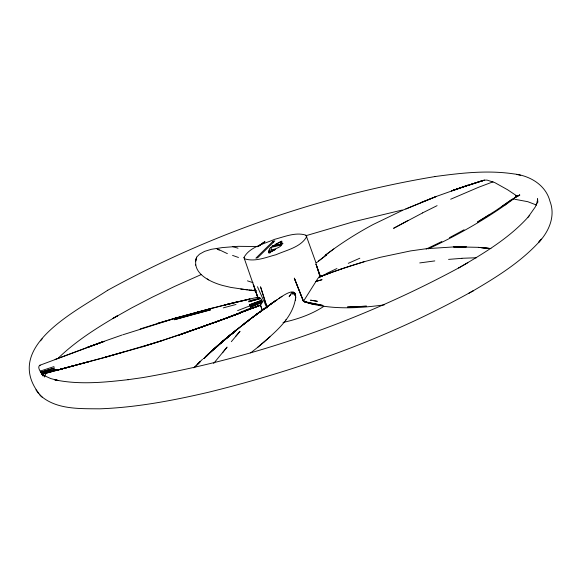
<?xml version="1.0" encoding="UTF-8"?>
<svg xmlns="http://www.w3.org/2000/svg" width="581" height="581" viewBox="0 0 581 581"><rect width="100%" height="100%" fill="white"/><g stroke="black" fill="none" stroke-linecap="round" stroke-linejoin="round"><path stroke-width="0.87" d="M293.87 294.422L293.971 292.693M295.504 300.377L295.714 296.862C293.303 318.969 273.237 333.668 257.71 347.307L250.68 352.878M196.051 260.027L196.806 256.94L199.494 254.195L204.57 251.377L211.404 249.293L222.37 247.586L238.065 246.329L258.167 246.533L257.572 246.722M247.324 289.868L230.846 287.413L222.944 285.547C210.453 282.221 190.967 273.172 196.654 257.23M42.202 374.237L42.573 373.895M195.543 261.559L196.189 258.567L196.371 259.395M257.216 297.378L257.724 297.232L253.28 284.24L257.797 297.399L243.962 257.506C249.721 246.802 264.137 243.976 274.595 239.328C284.617 236.75 295.714 231.841 306.027 235.196L315.97 262.765M306.761 236.503C300.994 247.215 286.578 250.041 276.128 254.689C266.098 257.267 255.008 262.169 244.688 258.821L243.962 257.506M44.367 377.033L45.761 374.019M294.887 295.402C295.199 286.012 278.829 298.467 275.982 300.675M309.557 303.297L303.478 301.248L317.727 278.677L319.194 276.934L329.623 272.997M291.938 292.308L289.127 296.753L291.074 294.102M222.523 352.79L227.077 347.097L213.641 363.437M231.332 341.679L240.026 331.33L235.617 336.406M285.511 320.334L285.983 319.753M107.725 290.246C75.545 311.59 0.225 348.084 41.113 396.184M42.159 338.883L40.488 340.844M467.836 262.685L458.7 267.95C484.118 253.12 510.169 237.709 529.712 215.297M528.049 217.243L535.246 206.981L536.895 203.379L536.307 204.882L537.679 199.828L537.36 201.781L537.548 198.651L537.723 201.847M242.306 311.939L260.491 305.119L262.263 310.16L254.768 315.643M480.966 181.599L481.358 181.287M282.003 296.354L278.895 298.547M193.793 367.838L200.547 361.353L197.693 364.011M211.092 351.592L205.928 356.778L216.713 346.385L225.261 339.035L246.954 321.518M273.077 241.268L255.865 258.189L257.644 257.775L274.849 240.861L273.077 241.268L273.578 242.713M270.869 247.419C263.847 253.309 280.928 247.891 281.502 244.964L270.869 247.419L271.893 250.353M304.168 301.655L303.456 301.292L307.93 302.81M194.642 367.272L199.007 363.11M197.17 364.425L202.551 359.225M58.645 357.743C76.133 340.916 96.831 327.887 117.689 315.686L112.867 318.49L131.604 307.93L152.128 297.261L174.474 286.491L201.186 274.581M210.678 351.955L222.966 340.996M207.337 354.86L225.261 339.035M213.735 349.036L213.154 349.566L219.705 343.952L205.238 356.741M227.236 337.924L233.097 332.702M203.633 358.637L206.742 355.877M203.858 358.738L205.1 357.635M264.13 341.991L269.969 336.835M234.717 331.228L214.679 348.673L226.525 337.982L239.771 327.197M213.764 349.29L209.741 352.718L213.801 349.275M274.602 301.829L275.641 300.943M315.941 263.157L326.776 254.71L318.504 261.051M257.492 347.489L263.883 342.187M229.727 335.346L252.343 317.567M230.229 335.063L222.726 341.221L232.945 332.964M227.803 336.886L236.532 329.739M219.611 344.039L228.907 336.522M216.452 346.995L218.485 345.354M220.519 343.712L222.552 342.071M428.255 248.857C455.882 236.024 482.586 221.078 507.438 203.43A156.812 44.338 -20.9 0 0 511.476 200.503L517.01 196.095L519.763 195.049L516.669 196.487L516.981 196.102L519.763 195.049L515.391 197.584M235.073 331.293L236.489 330.182M229.858 335.375L235.893 330.647M243.272 324.554L242.967 324.794L250.331 319.005L250.033 319.245M231.616 334.409L233.591 332.862M260.324 311.561L253.004 317.124L260.027 311.801M256.693 314.168L247.012 321.504M248.958 320.349L240.941 326.399M265.728 308.053L271.806 303.514M244.173 323.726L257.586 313.529M333.806 248.951L325.026 255.473C340.154 243.802 356.327 233.533 373.162 224.498L404.231 209.545L436.128 196.523M267.812 306.1L254.493 315.839L261.406 310.85M516.691 196.61L517.155 196.269L516.763 195.891L507.612 189.769L494.707 182.557L487.016 180.088L484.133 180.161L481.62 181.112M263.985 308.881L264.522 308.496M251.929 317.865L260.143 311.903M264.74 308.308L273.419 302.207M271.465 303.725L277.34 299.505M258.814 246.032L264.856 241.718L258.777 245.959M275.75 300.537L269.504 304.981L275.576 300.675M266.897 306.783L275.314 300.842M262.096 310.356L267.282 306.753M501.418 206.814L512.406 199.109L495.673 210.663L477.524 222.029L489.805 214.476M262.038 310.363L269.504 305.207M259.642 312.317L267.63 306.804M504.62 205.238L506.007 204.287M258.719 245.916L264.856 241.718M323.799 306.39C311.503 314.452 297.327 319.347 283.034 322.44M280.608 241.79L274.871 244.739L281.792 241.093L282.039 243.083L280.761 243.374L280.608 241.79L281.378 243.984M473.283 290.754C495.985 277.413 518.768 263.273 537.076 244.107C548.137 233.184 556.017 216.96 549.996 201.396C545.828 184.918 529.778 175.6 513.829 173.908C487.604 169.964 460.936 173.015 434.849 176.58M107.412 290.427C209.138 234.499 320.668 195.586 435.198 176.522M468.649 293.398L473.595 290.573C390.824 336.944 300.726 369.501 208.761 392.19C172.898 400.541 136.47 407.513 99.583 408.828C79.423 408.617 55.653 409.743 39.828 394.993M459.012 267.768C360.532 320.981 253.163 358.433 142.861 377.585L128.009 379.691L128.379 379.64C103.963 382.421 78.863 384.927 54.592 379.749L58.536 380.591L50.823 378.594L42.805 374.977M464.096 229.771L449.447 237.68M408.029 220.475L393.555 228.326L422.547 212.944M303.478 301.488L306.659 302.251L303.776 301.336M422.518 212.907L437.101 205.652M426.178 249.067L441.858 241.522M325.89 273.796L336.951 268.531M450.674 199.225L478.621 187.264L493.022 181.824M348.266 263.331L359.835 258.225M405.843 209.044L436.178 196.494L467.908 185.237M239.205 312.723L251.261 307.807M215.696 322.128L260.571 305.112C263.505 302.65 261.573 297.152 257.768 297.189L236.954 301.975M252.8 308.206L260.571 305.112L253.251 307.915M420.346 202.74L435.612 196.756M237.593 310.639L249.924 305.838M239.837 313.014L215.362 322.252M56.422 370.409L42.05 374.324C40.895 371.876 37.126 367.86 39.464 365.42L103.738 341.468M227.984 317.625L240.084 313.014L197.86 328.49M55.064 359.443L87.324 347.431M241.217 312.527L260.506 305.141L230.795 316.202M228.297 317.524L240.381 312.977M328.585 273.433L319.143 276.963L339.42 269.715M324.852 274.929L319.71 276.854L330.596 272.787M228.558 317.364L217.112 321.416L240.672 312.905M86.823 347.605L103.316 341.584L87.23 347.431M86.874 347.591L103.353 341.577M215.762 322.077L228.239 317.553M87.833 347.322L104.355 341.374M215.253 322.266L179.689 334.816L142.628 346.748M103.846 341.41L121.93 335.063M329.674 272.968L351.665 265.568M179.551 334.867L215.014 322.302L161.14 340.989L105.88 357.126L143.057 346.61M468.221 185.143L452.599 190.524L468.097 185.201M341.308 268.916L340.807 269.083L364.258 261.697L380.214 257.318L410.542 250.919L426.548 248.69L455.032 246.838L478.01 247.324L490.792 248.588M122.758 334.816L176.762 317.807M39.464 365.42L40.242 365.224M54.004 366.618L40.242 371.077M484.525 180.088L469.252 185.005L483.283 180.495M305.78 235.755L353.03 221.891L402.299 210.024M140.181 328.955L158.511 323.218M142.795 346.697L161.409 340.873M352.754 265.205L364.258 261.697M157.836 323.334L176.094 317.916M157.531 323.421L176.268 317.872M42.05 374.324L72.022 366.124L55.878 370.504M177.263 317.88L194.366 313.086M43.56 373.496L46.153 372.777M47.882 372.298L50.474 371.586M52.203 371.106L56.524 369.908L54.077 370.584M105.132 357.133L123.455 352.05M248.719 301.002L259.947 297.93M89.924 361.295L56.873 370.242M73.242 365.819L106.359 356.952M105.989 357.112L72.291 366.153M195.216 312.847L212.072 308.344L195.231 312.832M56.175 370.489L72.56 366.081M72.647 366.059L89.532 361.527M56.11 370.482L72.959 365.972M56.437 370.409L72.654 366.074M223.278 307.872L236.031 304.473M212.08 308.141L176.217 317.887L225.079 304.887M212.13 308.155L249.583 298.99M226.292 304.734L250.186 299.033M224.687 304.967L237.15 301.924L224.615 304.96M225.072 304.894L237.556 301.851M268.531 250.97L269.809 250.672L269.969 252.248L275.699 249.314L268.807 252.946L268.531 250.97L269.301 253.163M384.237 304.88C359.574 308.228 333.857 309.804 309.542 303.355M419.751 262.924L434.799 260.913M448.561 259.387L461.902 258.334M461.931 258.284L476.558 257.753M489.427 248.37L478.417 247.368L490.814 248.595M254.914 290.66L240.737 289.055M255.524 290.761L248.951 290.101M255.887 290.783L251.123 290.26L256.112 290.812M514.621 199.247L527.751 201.68L536.437 205.02M253.396 290.239L256.032 290.616M317.262 301.27L310.508 300.174L317.219 301.292M309.557 302.846L323.058 305.475L306.477 301.989M312.745 304.154L314.401 304.488M318.62 305.359L319.499 305.526M57.345 380.337L58.536 380.591M312.781 303.602L316.108 304.313M516.72 174.453L520.692 175.309M313.522 304.074L314.343 304.262M314.328 304.415L315.171 304.604M258.008 246.395L258.487 246.511M307.966 302.897L308.772 303.093M311.176 303.689L311.982 303.885M309.477 303.086L312.985 303.921L307.443 302.469L308.998 302.875M305.7 302.236L307.262 302.643L304.241 301.735M310.283 303.435L311.082 303.638M310.377 303.485L311.147 303.74M303.456 301.43L294.327 278.212L303.464 301.321L306.405 302.229M517.155 196.269L515.558 195.775M232.828 246.664L238.021 248.196M303.456 301.292L304.168 301.517M247.455 280.848L252.975 282.656M310.276 303.289L311.067 303.565M232.56 255.4L238.486 257.485M227.396 253.657L216.372 248.392L219.219 250.157M42.587 374.738L44.214 375.791M207.228 278.916L208.666 279.86M41.302 396.358L42.58 397.542M35.949 389.851L38.702 393.744M257.463 286.724L266.926 307.988M294.327 278.212L303.478 301.248M320.037 276.6L316.028 264.094L320.625 276.694M294.792 293.245L294.574 292.635L294.959 295.068M260.484 305.112L262.256 310.181M280.579 241.376L281.342 243.577M270.063 251.406L270.572 252.873M316.028 264.094L320.262 277.224M266.955 306.899L260.535 286.818L266.94 306.928M537.795 202.035L537.381 200.409L537.701 202.689M195.652 264.696L195.666 265.154M293.027 292.78L292.65 294.139L293.332 292.12L293.027 292.78M541.31 239.205L538.848 242.117L541.31 239.205M272.366 245.952L271.828 246.475L282.46 244.02L282.998 243.497L272.366 245.952M516.727 196.291L512.464 199.479L516.727 196.291M261.973 302.374L250.629 307.102L261.973 302.374M262.046 301.684L250.237 306.456L262.046 301.684M261.973 301.045L249.888 305.788L261.973 301.045M261.791 300.283L249.474 304.8L261.791 300.283M214.672 322.259L179.282 334.946L214.672 322.259M467.117 185.579L451.386 190.931L483.414 180.335L467.066 185.586M54.36 368.042L40.779 372.196L54.36 368.042M255.081 299.956L248.755 301.808L260.658 298.496L255.081 299.956M54.839 369.422L41.324 373.271L54.839 369.422M321.925 279.722L316.042 281.415L321.925 279.722M192.536 314.611L174.336 319.732L210.649 309.804L192.536 314.611M55.253 370.09L41.643 373.903L55.253 370.09M366.458 306.187L347.503 307.08L366.458 306.187M466.194 246.867L453.688 246.918L466.194 246.867M303.66 301.125L304.967 301.554L303.66 301.125M295.301 294.102L295.09 293.383L295.678 296.201L295.301 294.102M295.366 294.923L295.206 294.218L295.642 297.479L295.366 294.923M43.059 375.943L42.921 374.338L43.067 375.943"/></g></svg>
